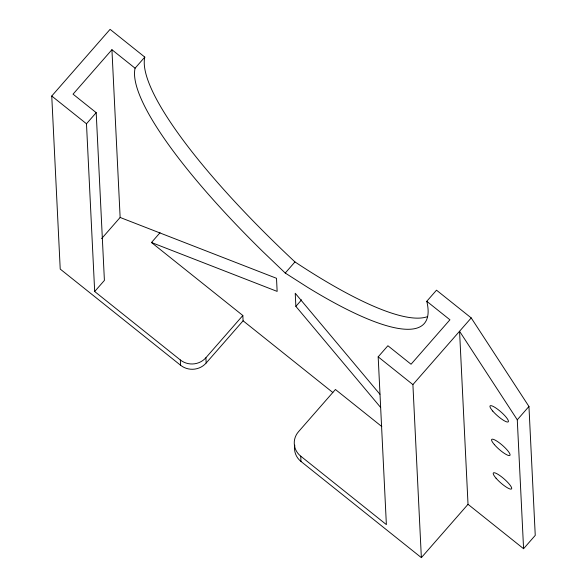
<?xml version="1.0" encoding="UTF-8"?>
<svg xmlns="http://www.w3.org/2000/svg" width="587" height="587" viewBox="0 0 587 587"><rect width="100%" height="100%" fill="white"/><g stroke="black" fill="none" stroke-linecap="round" stroke-linejoin="round"><path stroke-width="0.88" d="M160.053 232.701L151.475 242.504L242.835 315.505L243.091 320.803L206.154 363.03A18.138 17.346 -2.8 0 1 180.598 365.261L60.219 269.073L51.751 96.026L110.077 29.35L144.798 57.1A294.197 63.213 41.2 0 0 294.968 261.927A294.197 63.213 41.2 0 0 427.652 316.576M381.829 426.573L335.434 389.497L298.497 431.724A18.138 17.346 -2.8 0 0 300.72 456.158L386.378 524.602L378.175 356.852L387.897 345.743L411.047 364.241L449.928 319.79L426.778 301.292A294.197 63.213 41.2 0 1 307.522 287.263L285.245 273.043L262.602 251.368A294.197 63.213 41.2 0 1 135.083 68.209L111.926 49.712L73.045 94.162L96.195 112.66L104.405 280.41L94.683 291.519L180.341 359.97A18.138 17.346 -2.8 0 0 205.898 357.732L242.835 315.505M94.683 291.519L86.48 123.769L96.195 112.66M135.083 68.209L144.798 57.1M101.588 238.66L120.137 217.461L111.926 49.712M285.245 273.043L294.968 261.927M380.413 407.187L295.87 306.363L301.593 299.825M426.778 301.292L436.501 290.183L471.222 317.927L528.946 406.468L535.249 535.373L523.582 548.706L468.022 504.314L459.562 331.266L517.279 419.808L523.582 548.706M294.784 445.181A18.138 17.346 -2.8 0 0 300.984 461.455L421.363 557.65L412.903 384.602L471.222 317.927M517.279 419.808L528.946 406.468M421.363 557.65L468.022 504.314M120.137 217.461L276.506 278.304L277.145 291.401L151.475 242.504M51.751 96.026L86.48 123.769M378.175 356.852L412.903 384.602M243.091 320.803L332.844 392.52M379.914 394.259L295.232 293.265L295.87 306.363M300.72 456.158L300.984 461.455M205.898 357.732L206.154 363.03M180.341 359.97L180.598 365.261M494.408 444.653A12.092 2.597 41.2 0 0 509.824 455.446A12.092 2.597 41.2 0 0 498.268 442.055A12.092 2.597 41.2 0 0 494.408 444.653M496.044 478.2A12.092 2.597 41.2 0 0 511.46 488.993A12.092 2.597 41.2 0 0 499.911 475.609A12.092 2.597 41.2 0 0 496.044 478.2M492.764 411.098A12.092 2.597 41.2 0 0 508.181 421.899A12.092 2.597 41.2 0 0 496.624 408.508A12.092 2.597 41.2 0 0 492.764 411.098"/></g></svg>
